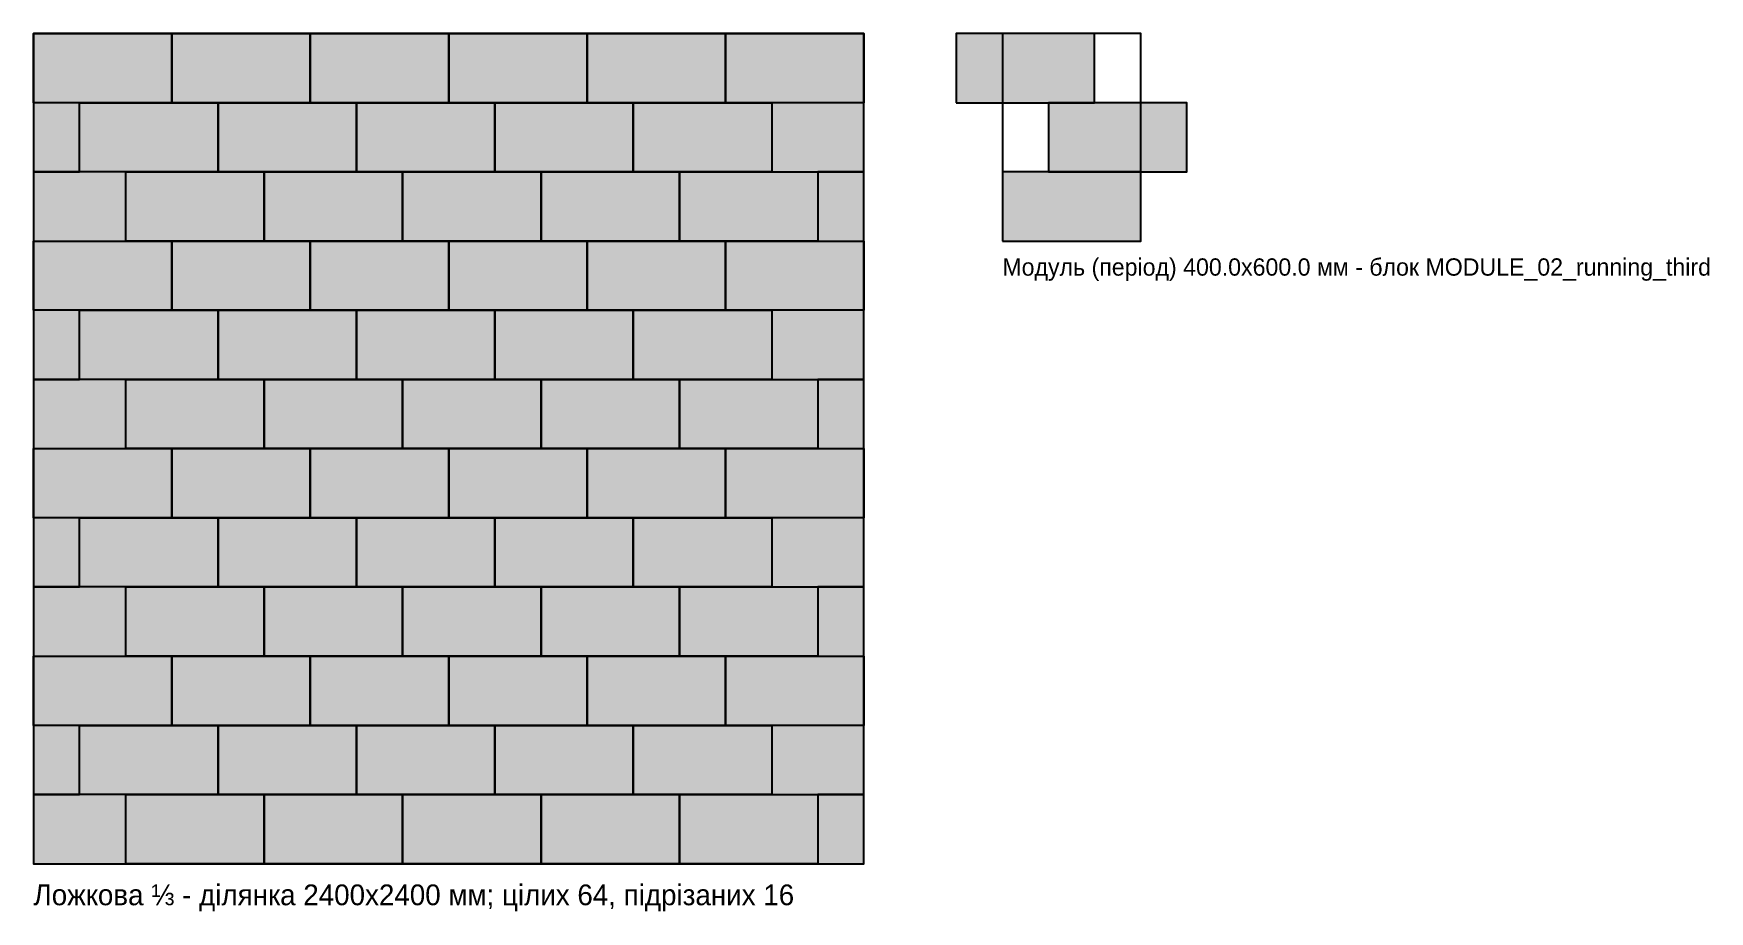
# Model space of a CAD drawing. Header units: millimetres. Extents: x 0 to 4844, y -138 to 2400.
import ezdxf

# ---------------------------------------------------------------- set-up
doc = ezdxf.new("R2010")
doc.units = ezdxf.units.MM
for name, color, linetype in [('BOUNDARY', 7, 'Continuous'), ('MODULE', 3, 'Continuous'), ('PLYTA_CUT', 1, 'Continuous'), ('PLYTA_H', 253, 'Continuous'), ('PLYTA_H_FILL', 253, 'Continuous'), ('TEXT', 7, 'Continuous')]:
    doc.layers.add(name, color=color, linetype=linetype)

# ---------------------------------------------------------------- blocks, each defined once
blk = doc.blocks.new('MODULE_02_running_third')
at = {"layer": 'PLYTA_H_FILL', "true_color": 0xb9b3ad}
for points in [[(-133.3, 400), (266.7, 400), (266.7, 600), (-133.3, 600)], [(133.3, 200), (533.3, 200), (533.3, 400), (133.3, 400)], [(0, 0), (400, 0), (400, 200), (0, 200)]]:
    blk.add_hatch(color=7, dxfattribs=at).paths.add_polyline_path(points)
at = {"layer": 'MODULE'}
blk.add_lwpolyline([(0, 0), (400, 0), (400, 600), (0, 600)], close=True, dxfattribs=at)
at = {"layer": 'PLYTA_H'}
for points in [[(-133.3, 400), (266.7, 400), (266.7, 600), (-133.3, 600)], [(133.3, 200), (533.3, 200), (533.3, 400), (133.3, 400)], [(0, 0), (400, 0), (400, 200), (0, 200)]]:
    blk.add_lwpolyline(points, close=True, dxfattribs=at)

msp = doc.modelspace()

# ---------------------------------------------------------------- hatches: boundary and pattern name
at = {"layer": 'PLYTA_H_FILL', "true_color": 0xb9b3ad}
for points in [[(0, 2400), (400, 2400), (400, 2200), (0, 2200)], [(400, 2400), (800, 2400), (800, 2200), (400, 2200)], [(800, 2400), (1200, 2400), (1200, 2200), (800, 2200)], [(1200, 2400), (1600, 2400), (1600, 2200), (1200, 2200)], [(1600, 2400), (2000, 2400), (2000, 2200), (1600, 2200)], [(2000, 2400), (2400, 2400), (2400, 2200), (2000, 2200)], [(133.3, 2000), (133.3, 2200), (0, 2200), (0, 2000)], [(133.3, 2200), (533.3, 2200), (533.3, 2000), (133.3, 2000)], [(533.3, 2200), (933.3, 2200), (933.3, 2000), (533.3, 2000)], [(933.3, 2200), (1333.3, 2200), (1333.3, 2000), (933.3, 2000)], [(1333.3, 2200), (1733.3, 2200), (1733.3, 2000), (1333.3, 2000)], [(1733.3, 2200), (2133.3, 2200), (2133.3, 2000), (1733.3, 2000)], [(2133.3, 2200), (2133.3, 2000), (2400, 2000), (2400, 2200)], [(266.7, 1800), (266.7, 2000), (0, 2000), (0, 1800)], [(266.7, 2000), (666.7, 2000), (666.7, 1800), (266.7, 1800)], [(666.7, 2000), (1066.7, 2000), (1066.7, 1800), (666.7, 1800)], [(1066.7, 2000), (1466.7, 2000), (1466.7, 1800), (1066.7, 1800)], [(1466.7, 2000), (1866.7, 2000), (1866.7, 1800), (1466.7, 1800)], [(1866.7, 2000), (2266.7, 2000), (2266.7, 1800), (1866.7, 1800)], [(2266.7, 2000), (2266.7, 1800), (2400, 1800), (2400, 2000)], [(0, 1800), (400, 1800), (400, 1600), (0, 1600)], [(400, 1800), (800, 1800), (800, 1600), (400, 1600)], [(800, 1800), (1200, 1800), (1200, 1600), (800, 1600)], [(1200, 1800), (1600, 1800), (1600, 1600), (1200, 1600)], [(1600, 1800), (2000, 1800), (2000, 1600), (1600, 1600)], [(2000, 1800), (2400, 1800), (2400, 1600), (2000, 1600)], [(133.3, 1400), (133.3, 1600), (0, 1600), (0, 1400)], [(133.3, 1600), (533.3, 1600), (533.3, 1400), (133.3, 1400)], [(533.3, 1600), (933.3, 1600), (933.3, 1400), (533.3, 1400)], [(933.3, 1600), (1333.3, 1600), (1333.3, 1400), (933.3, 1400)], [(1333.3, 1600), (1733.3, 1600), (1733.3, 1400), (1333.3, 1400)], [(1733.3, 1600), (2133.3, 1600), (2133.3, 1400), (1733.3, 1400)], [(2133.3, 1600), (2133.3, 1400), (2400, 1400), (2400, 1600)], [(266.7, 1200), (266.7, 1400), (0, 1400), (0, 1200)], [(266.7, 1400), (666.7, 1400), (666.7, 1200), (266.7, 1200)], [(666.7, 1400), (1066.7, 1400), (1066.7, 1200), (666.7, 1200)], [(1066.7, 1400), (1466.7, 1400), (1466.7, 1200), (1066.7, 1200)], [(1466.7, 1400), (1866.7, 1400), (1866.7, 1200), (1466.7, 1200)], [(1866.7, 1400), (2266.7, 1400), (2266.7, 1200), (1866.7, 1200)], [(2266.7, 1400), (2266.7, 1200), (2400, 1200), (2400, 1400)], [(0, 1200), (400, 1200), (400, 1000), (0, 1000)], [(400, 1200), (800, 1200), (800, 1000), (400, 1000)], [(800, 1200), (1200, 1200), (1200, 1000), (800, 1000)], [(1200, 1200), (1600, 1200), (1600, 1000), (1200, 1000)], [(1600, 1200), (2000, 1200), (2000, 1000), (1600, 1000)], [(2000, 1200), (2400, 1200), (2400, 1000), (2000, 1000)], [(133.3, 800), (133.3, 1000), (0, 1000), (0, 800)], [(133.3, 1000), (533.3, 1000), (533.3, 800), (133.3, 800)], [(533.3, 1000), (933.3, 1000), (933.3, 800), (533.3, 800)], [(933.3, 1000), (1333.3, 1000), (1333.3, 800), (933.3, 800)], [(1333.3, 1000), (1733.3, 1000), (1733.3, 800), (1333.3, 800)], [(1733.3, 1000), (2133.3, 1000), (2133.3, 800), (1733.3, 800)], [(2133.3, 1000), (2133.3, 800), (2400, 800), (2400, 1000)], [(266.7, 600), (266.7, 800), (0, 800), (0, 600)], [(266.7, 800), (666.7, 800), (666.7, 600), (266.7, 600)], [(666.7, 800), (1066.7, 800), (1066.7, 600), (666.7, 600)], [(1066.7, 800), (1466.7, 800), (1466.7, 600), (1066.7, 600)], [(1466.7, 800), (1866.7, 800), (1866.7, 600), (1466.7, 600)], [(1866.7, 800), (2266.7, 800), (2266.7, 600), (1866.7, 600)], [(2266.7, 800), (2266.7, 600), (2400, 600), (2400, 800)], [(0, 600), (400, 600), (400, 400), (0, 400)], [(400, 600), (800, 600), (800, 400), (400, 400)], [(800, 600), (1200, 600), (1200, 400), (800, 400)], [(1200, 600), (1600, 600), (1600, 400), (1200, 400)], [(1600, 600), (2000, 600), (2000, 400), (1600, 400)], [(2000, 600), (2400, 600), (2400, 400), (2000, 400)], [(133.3, 200), (133.3, 400), (0, 400), (0, 200)], [(133.3, 400), (533.3, 400), (533.3, 200), (133.3, 200)], [(533.3, 400), (933.3, 400), (933.3, 200), (533.3, 200)], [(933.3, 400), (1333.3, 400), (1333.3, 200), (933.3, 200)], [(1333.3, 400), (1733.3, 400), (1733.3, 200), (1333.3, 200)], [(1733.3, 400), (2133.3, 400), (2133.3, 200), (1733.3, 200)], [(2133.3, 400), (2133.3, 200), (2400, 200), (2400, 400)], [(266.7, 200), (0, 200), (0, 0), (266.7, 0)], [(266.7, 200), (666.7, 200), (666.7, 0), (266.7, 0)], [(666.7, 200), (1066.7, 200), (1066.7, 0), (666.7, 0)], [(1066.7, 200), (1466.7, 200), (1466.7, 0), (1066.7, 0)], [(1466.7, 200), (1866.7, 200), (1866.7, 0), (1466.7, 0)], [(1866.7, 200), (2266.7, 200), (2266.7, 0), (1866.7, 0)], [(2266.7, 200), (2266.7, 0), (2400, 0), (2400, 200)]]:
    msp.add_hatch(color=7, dxfattribs=at).paths.add_polyline_path(points)

# ---------------------------------------------------------------- linework, layer by layer
at = {"layer": 'BOUNDARY'}
msp.add_lwpolyline([(0, 0), (2400, 0), (2400, 2400), (0, 2400)], close=True, dxfattribs=at)
at = {"layer": 'PLYTA_CUT'}
for points in [[(133.3, 2000), (133.3, 2200), (0, 2200), (0, 2000)], [(2133.3, 2200), (2133.3, 2000), (2400, 2000), (2400, 2200)], [(266.7, 1800), (266.7, 2000), (0, 2000), (0, 1800)], [(2266.7, 2000), (2266.7, 1800), (2400, 1800), (2400, 2000)], [(133.3, 1400), (133.3, 1600), (0, 1600), (0, 1400)], [(2133.3, 1600), (2133.3, 1400), (2400, 1400), (2400, 1600)], [(266.7, 1200), (266.7, 1400), (0, 1400), (0, 1200)], [(2266.7, 1400), (2266.7, 1200), (2400, 1200), (2400, 1400)], [(133.3, 800), (133.3, 1000), (0, 1000), (0, 800)], [(2133.3, 1000), (2133.3, 800), (2400, 800), (2400, 1000)], [(266.7, 600), (266.7, 800), (0, 800), (0, 600)], [(2266.7, 800), (2266.7, 600), (2400, 600), (2400, 800)], [(133.3, 200), (133.3, 400), (0, 400), (0, 200)], [(2133.3, 400), (2133.3, 200), (2400, 200), (2400, 400)], [(266.7, 200), (0, 200), (0, 0), (266.7, 0)], [(2266.7, 200), (2266.7, 0), (2400, 0), (2400, 200)]]:
    msp.add_lwpolyline(points, close=True, dxfattribs=at)
at = {"layer": 'PLYTA_H'}
for points in [[(0, 2400), (400, 2400), (400, 2200), (0, 2200)], [(400, 2400), (800, 2400), (800, 2200), (400, 2200)], [(800, 2400), (1200, 2400), (1200, 2200), (800, 2200)], [(1200, 2400), (1600, 2400), (1600, 2200), (1200, 2200)], [(1600, 2400), (2000, 2400), (2000, 2200), (1600, 2200)], [(2000, 2400), (2400, 2400), (2400, 2200), (2000, 2200)], [(133.3, 2200), (533.3, 2200), (533.3, 2000), (133.3, 2000)], [(533.3, 2200), (933.3, 2200), (933.3, 2000), (533.3, 2000)], [(933.3, 2200), (1333.3, 2200), (1333.3, 2000), (933.3, 2000)], [(1333.3, 2200), (1733.3, 2200), (1733.3, 2000), (1333.3, 2000)], [(1733.3, 2200), (2133.3, 2200), (2133.3, 2000), (1733.3, 2000)], [(266.7, 2000), (666.7, 2000), (666.7, 1800), (266.7, 1800)], [(666.7, 2000), (1066.7, 2000), (1066.7, 1800), (666.7, 1800)], [(1066.7, 2000), (1466.7, 2000), (1466.7, 1800), (1066.7, 1800)], [(1466.7, 2000), (1866.7, 2000), (1866.7, 1800), (1466.7, 1800)], [(1866.7, 2000), (2266.7, 2000), (2266.7, 1800), (1866.7, 1800)], [(0, 1800), (400, 1800), (400, 1600), (0, 1600)], [(400, 1800), (800, 1800), (800, 1600), (400, 1600)], [(800, 1800), (1200, 1800), (1200, 1600), (800, 1600)], [(1200, 1800), (1600, 1800), (1600, 1600), (1200, 1600)], [(1600, 1800), (2000, 1800), (2000, 1600), (1600, 1600)], [(2000, 1800), (2400, 1800), (2400, 1600), (2000, 1600)], [(133.3, 1600), (533.3, 1600), (533.3, 1400), (133.3, 1400)], [(533.3, 1600), (933.3, 1600), (933.3, 1400), (533.3, 1400)], [(933.3, 1600), (1333.3, 1600), (1333.3, 1400), (933.3, 1400)], [(1333.3, 1600), (1733.3, 1600), (1733.3, 1400), (1333.3, 1400)], [(1733.3, 1600), (2133.3, 1600), (2133.3, 1400), (1733.3, 1400)], [(266.7, 1400), (666.7, 1400), (666.7, 1200), (266.7, 1200)], [(666.7, 1400), (1066.7, 1400), (1066.7, 1200), (666.7, 1200)], [(1066.7, 1400), (1466.7, 1400), (1466.7, 1200), (1066.7, 1200)], [(1466.7, 1400), (1866.7, 1400), (1866.7, 1200), (1466.7, 1200)], [(1866.7, 1400), (2266.7, 1400), (2266.7, 1200), (1866.7, 1200)], [(0, 1200), (400, 1200), (400, 1000), (0, 1000)], [(400, 1200), (800, 1200), (800, 1000), (400, 1000)], [(800, 1200), (1200, 1200), (1200, 1000), (800, 1000)], [(1200, 1200), (1600, 1200), (1600, 1000), (1200, 1000)], [(1600, 1200), (2000, 1200), (2000, 1000), (1600, 1000)], [(2000, 1200), (2400, 1200), (2400, 1000), (2000, 1000)], [(133.3, 1000), (533.3, 1000), (533.3, 800), (133.3, 800)], [(533.3, 1000), (933.3, 1000), (933.3, 800), (533.3, 800)], [(933.3, 1000), (1333.3, 1000), (1333.3, 800), (933.3, 800)], [(1333.3, 1000), (1733.3, 1000), (1733.3, 800), (1333.3, 800)], [(1733.3, 1000), (2133.3, 1000), (2133.3, 800), (1733.3, 800)], [(266.7, 800), (666.7, 800), (666.7, 600), (266.7, 600)], [(666.7, 800), (1066.7, 800), (1066.7, 600), (666.7, 600)], [(1066.7, 800), (1466.7, 800), (1466.7, 600), (1066.7, 600)], [(1466.7, 800), (1866.7, 800), (1866.7, 600), (1466.7, 600)], [(1866.7, 800), (2266.7, 800), (2266.7, 600), (1866.7, 600)], [(0, 600), (400, 600), (400, 400), (0, 400)], [(400, 600), (800, 600), (800, 400), (400, 400)], [(800, 600), (1200, 600), (1200, 400), (800, 400)], [(1200, 600), (1600, 600), (1600, 400), (1200, 400)], [(1600, 600), (2000, 600), (2000, 400), (1600, 400)], [(2000, 600), (2400, 600), (2400, 400), (2000, 400)], [(133.3, 400), (533.3, 400), (533.3, 200), (133.3, 200)], [(533.3, 400), (933.3, 400), (933.3, 200), (533.3, 200)], [(933.3, 400), (1333.3, 400), (1333.3, 200), (933.3, 200)], [(1333.3, 400), (1733.3, 400), (1733.3, 200), (1333.3, 200)], [(1733.3, 400), (2133.3, 400), (2133.3, 200), (1733.3, 200)], [(266.7, 200), (666.7, 200), (666.7, 0), (266.7, 0)], [(666.7, 200), (1066.7, 200), (1066.7, 0), (666.7, 0)], [(1066.7, 200), (1466.7, 200), (1466.7, 0), (1066.7, 0)], [(1466.7, 200), (1866.7, 200), (1866.7, 0), (1466.7, 0)], [(1866.7, 200), (2266.7, 200), (2266.7, 0), (1866.7, 0)]]:
    msp.add_lwpolyline(points, close=True, dxfattribs=at)

# ---------------------------------------------------------------- block references
msp.add_blockref('MODULE_02_running_third', (2800, 1800))

# ---------------------------------------------------------------- texts
at = {"layer": 'TEXT'}
for s, height, p in [('Модуль (період) 400.0x600.0 мм - блок MODULE_02_running_third', 50, (2800, 1700)), ('Ложкова ⅓ - ділянка 2400x2400 мм; цілих 64, підрізаних 16', 60, (0, -120))]:
    msp.add_text(s, height=height, dxfattribs=at).set_placement(p)

doc.saveas('drawing.dxf')
